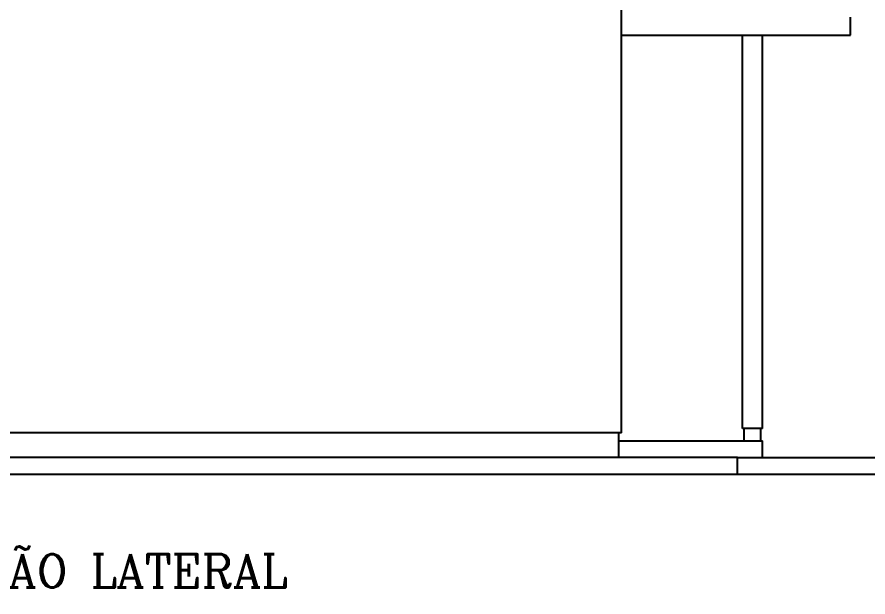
# Model space of a CAD drawing. Extents: x 359 to 444.1, y -24.8 to 1.
# Drawn here: x 409.3 to 414.43, y -24.6 to -21.1 of the extents above; entities that cross this region are included whole.
import ezdxf

# ---------------------------------------------------------------- set-up
doc = ezdxf.new("R2010")
doc.units = 0
doc.header["$LTSCALE"] = 20
for name, color, linetype in [('CONCRETO', 5, 'CONTINUOUS'), ('JANELA', 5, 'CONTINUOUS'), ('PAREDE', 7, 'CONTINUOUS'), ('TELHADO', 30, 'CONTINUOUS'), ('TEXTO', 1, 'CONTINUOUS'), ('VISTAL', 30, 'CONTINUOUS'), ('VISTAP', 244, 'CONTINUOUS')]:
    doc.layers.add(name, color=color, linetype=linetype)
doc.styles.add('ROMANC', font='ROMANC.SHX')

msp = doc.modelspace()

# ---------------------------------------------------------------- linework, layer by layer
at = {"layer": 'CONCRETO', "color": 244}
msp.add_line((413.7959, -23.581), (413.6759, -23.581), dxfattribs=at)
at = {"layer": 'CONCRETO', "color": 5}
msp.add_line((412.9459, -23.6084), (406.8259, -23.6084), dxfattribs=at)
at = {"layer": 'JANELA', "color": 244}
msp.add_line((412.9459, -21.2114), (414.3276, -21.2114), dxfattribs=at)
at = {"layer": 'PAREDE', "color": 5}
for p, q in [((412.9459, -23.6084), (412.9459, -20.9914)), ((412.9309, -23.7562), (412.9309, -23.6084))]:
    msp.add_line(p, q, dxfattribs=at)
at = {"layer": 'PAREDE', "color": 244}
for p, q in [((413.6759, -23.581), (413.6759, -21.2114)), ((413.7959, -23.581), (413.7959, -21.2114))]:
    msp.add_line(p, q, dxfattribs=at)
at = {"layer": 'TELHADO', "color": 244, "linetype": 'CONTINUOUS'}
msp.add_line((414.3276, -21.2114), (414.3276, -21.1026), dxfattribs=at)
at = {"layer": 'VISTAL', "color": 244, "linetype": 'CONTINUOUS'}
for p, q in [((412.9309, -23.6562), (413.7957, -23.6562)), ((413.6459, -23.7562), (414.4957, -23.7562))]:
    msp.add_line(p, q, dxfattribs=at)
at = {"layer": 'VISTAL', "color": 3, "linetype": 'CONTINUOUS'}
msp.add_line((404.0259, -23.8562), (415.2957, -23.8562), dxfattribs=at)
at = {"layer": 'VISTAP', "color": 244}
for p, q in [((413.6859, -23.651), (413.6859, -23.581)), ((413.7859, -23.651), (413.7859, -23.581)), ((413.7957, -23.7562), (413.7957, -23.6562))]:
    msp.add_line(p, q, dxfattribs=at)
at = {"layer": 'VISTAP', "color": 5, "linetype": 'CONTINUOUS'}
for p, q in [((413.6459, -23.7562), (406.1259, -23.7562)), ((413.6459, -23.8562), (413.6459, -23.7562))]:
    msp.add_line(p, q, dxfattribs=at)

# ---------------------------------------------------------------- texts
at = {"layer": 'TEXTO', "color": 5, "ltscale": 0.3, "style": 'ROMANC'}
msp.add_text('ELEVAÇÃO LATERAL', height=0.2, dxfattribs=at).set_placement((408.2134, -24.5395))

doc.saveas('drawing.dxf')
